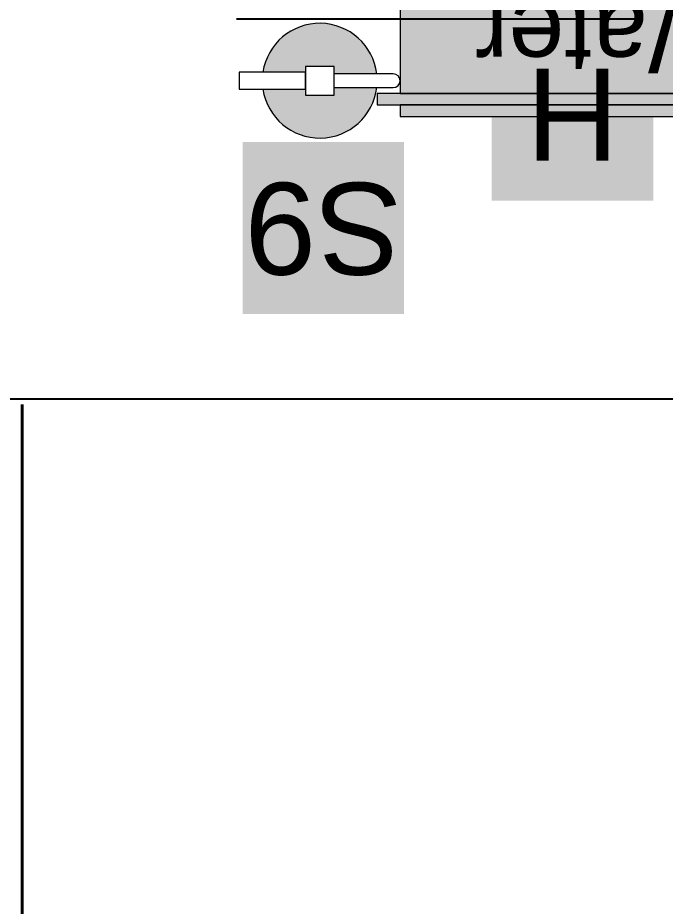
# Model space of a CAD drawing. Header units: centimetres. Extents: x 99002 to 104403, y -55119 to -48358.
# Drawn here: x 102222.8 to 102335.5, y -52790 to -52635.2 of the extents above; entities that cross this region are included whole.
import ezdxf

# ---------------------------------------------------------------- set-up
doc = ezdxf.new("R2010")
doc.units = ezdxf.units.CM
doc.header["$LTSCALE"] = 50
doc.header["$MEASUREMENT"] = 0
doc.linetypes.add('DASHED2', pattern=[9.524999999999999, 6.35, -3.175])
doc.layers.get('0').update_dxf_attribs({"color": 8})
for name, color, linetype, lineweight in [('ARCHITECTE', 252, 'Continuous', 13), ('ISOLATION', 252, 'Continuous', 0), ('KASETAT_Pen_No__22', 8, 'Continuous', 50), ('MACONNERIE COUPE', 7, 'Continuous', 30)]:
    doc.layers.add(name, color=color, linetype=linetype, lineweight=lineweight)
doc.layers.add('COTE 50ème', color=1, linetype='Continuous')
doc.layers.add('TEXTE', color=7, linetype='Continuous')
doc.layers.add('HORS GEL COTE', color=7, linetype='Continuous', lineweight=13, true_color=0x00661a)
doc.layers.add('KASETAT_Pen_No__176', color=7, linetype='Continuous', lineweight=15, true_color=0x93a0c6)
doc.layers.add('HYPALON', color=7, linetype='Continuous', true_color=0xffaa00)
doc.styles.add('RS_TEXT_1.50', font='arial.ttf', dxfattribs={"height": 12.5})
doc.styles.add('RS_TXT_50', font='arial.ttf', dxfattribs={"height": 12.5})
doc.dimstyles.new('RS_50CM_LINEAIRE', dxfattribs={"dimscale": 5, "dimtxt": 12.5, "dimasz": 1.5, "dimexe": 1, "dimexo": 2.5, "dimgap": 1, "dimtad": 1, "dimdec": 1, "dimrnd": 0.5, "dimdsep": 46, "dimtxsty": 'RS_TXT_50', "dimblk1": 'ARCHTICK', "dimblk2": 'ARCHTICK', "dimsah": 1, "dimcen": 2.5, "dimdle": 1, "dimclrt": 4, "dimadec": 0, "dimazin": 2, "dimtfac": 1, "dimtdec": 1, "dimtix": 1, "dimtmove": 2, "dimatfit": 3, "dimfxl": 1, "dimtolj": 1, "dimtzin": 0, "dimarcsym": 0})

# ---------------------------------------------------------------- blocks, each defined once
blk = doc.blocks.new('A$C63baa0da')
at = {"layer": 'ARCHITECTE', "linetype": 'Continuous', "lineweight": 0, "true_color": 0xed1f24}
for points in [[(-65.87835279954015, -30.09711575884285), (-66.87835279954015, -30.09711575884285), (-66.87835279954015, 18.99996635723073), (-65.87835279954015, 18.99996635723073)], [(-65.87835279954015, -30.09711575884285), (-66.87835279954015, -30.09711575884285), (-66.87835279954015, 18.99996635723073), (-65.87835279954015, 18.99996635723073)], [(-59.87835279954015, -30.09711575884285), (-58.87835279954015, -30.09711575884285), (-58.87835279954015, 18.99996635723073), (-59.87835279954015, 18.99996635723073)], [(-59.87835279954015, -30.09711575884285), (-58.87835279954015, -30.09711575884285), (-58.87835279954015, 18.99996635723073), (-59.87835279954015, 18.99996635723073)]]:
    blk.add_hatch(color=240, dxfattribs=at).paths.add_polyline_path(points)
h = blk.add_hatch(color=240, dxfattribs=at)
edge = h.paths.add_edge_path()
edge.add_ellipse((-62.87835279954015, -30.09711575884285), major_axis=(-2.828427124746253, -2.828427124746253), ratio=0.9999999999999554, start_angle=-45.00000000000131, end_angle=134.9999999999987, ccw=False)
edge.add_ellipse((-62.87835279954015, -30.09711575884285), major_axis=(-2.828427124746253, -2.828427124746253), ratio=0.9999999999999554, start_angle=134.9999999999987, end_angle=314.99999999999875, ccw=False)
edge = h.paths.add_edge_path(flags=0)
edge.add_ellipse((-62.87835279954015, -30.09711575884285), major_axis=(-2.121320343559689, -2.121320343559689), ratio=0.9999999999999566, start_angle=134.9999999999987, end_angle=314.9999999999987)
edge.add_ellipse((-62.87835279954015, -30.09711575884285), major_axis=(-2.121320343559689, -2.121320343559689), ratio=0.9999999999999566, start_angle=314.9999999999988, end_angle=494.9999999999987)
h = blk.add_hatch(color=240, dxfattribs=at)
edge = h.paths.add_edge_path()
edge.add_ellipse((-62.87835279954015, -30.09711575884285), major_axis=(-2.828427124746253, -2.828427124746253), ratio=0.9999999999999554, start_angle=-45.00000000000131, end_angle=134.9999999999987, ccw=False)
edge.add_ellipse((-62.87835279954015, -30.09711575884285), major_axis=(-2.828427124746253, -2.828427124746253), ratio=0.9999999999999554, start_angle=134.9999999999987, end_angle=314.99999999999875, ccw=False)
edge = h.paths.add_edge_path(flags=0)
edge.add_ellipse((-62.87835279954015, -30.09711575884285), major_axis=(-2.121320343559689, -2.121320343559689), ratio=0.9999999999999566, start_angle=134.9999999999987, end_angle=314.9999999999987)
edge.add_ellipse((-62.87835279954015, -30.09711575884285), major_axis=(-2.121320343559689, -2.121320343559689), ratio=0.9999999999999566, start_angle=314.9999999999988, end_angle=494.9999999999987)
at = {"layer": 'KASETAT_Pen_No__176', "linetype": 'Continuous', "lineweight": 0, "true_color": 0x139b48}
for points in [[(0, 4), (-70, 4), (-70, 2), (-74, 2), (-74, 0), (-70, 0), (-70, -21), (0, -21), (0, 0), (4, 0), (4, 2), (0, 2)], [(-55.73699223616859, -30.09711575884285), (-56.73699223616859, -30.09711575884285), (-56.73699223616859, -21), (-55.73699223616859, -21)], [(-49.73699223616859, -30.09711575884285), (-48.73699223616859, -30.09711575884285), (-48.73699223616859, -21), (-49.73699223616859, -21)]]:
    blk.add_hatch(color=114, dxfattribs=at).paths.add_polyline_path(points)
h = blk.add_hatch(color=114, dxfattribs=at)
edge = h.paths.add_edge_path()
edge.add_ellipse((-52.73699223616859, -30.09711575884285), major_axis=(-2.828427124746253, -2.828427124746253), ratio=0.9999999999999554, start_angle=-45.00000000000131, end_angle=134.9999999999987, ccw=False)
edge.add_ellipse((-52.73699223616859, -30.09711575884285), major_axis=(-2.828427124746253, -2.828427124746253), ratio=0.9999999999999554, start_angle=134.9999999999987, end_angle=314.99999999999875, ccw=False)
edge = h.paths.add_edge_path(flags=0)
edge.add_ellipse((-52.73699223616859, -30.09711575884285), major_axis=(-2.121320343559689, -2.121320343559689), ratio=0.9999999999999566, start_angle=134.9999999999987, end_angle=314.9999999999987)
edge.add_ellipse((-52.73699223616859, -30.09711575884285), major_axis=(-2.121320343559689, -2.121320343559689), ratio=0.9999999999999566, start_angle=314.9999999999988, end_angle=494.9999999999987)
at = {"layer": 'KASETAT_Pen_No__22', "color": 32, "linetype": 'Continuous', "lineweight": 0, "true_color": 0xcd6928}
for p, q in [((0, 4), (-70, 4)), ((-70, 4), (-70, 2)), ((0, 2), (0, 4)), ((4, 2), (-74, 2)), ((-74, 2), (-74, 0)), ((-70, 2), (0, 2)), ((4, 0), (4, 2)), ((-74, 0), (4, 0)), ((0, 0), (-70, 0)), ((-70, 0), (-70, -21)), ((0, -21), (0, 0)), ((-70, -21), (0, -21))]:
    blk.add_line(p, q, dxfattribs=at)
at = {"layer": 'MACONNERIE COUPE'}
for points in [[(-65.87835279954015, -30.09711575884285), (-66.87835279954015, -30.09711575884285), (-66.87835279954015, 18.99996635723073), (-65.87835279954015, 18.99996635723073)], [(-65.87835279954015, -30.09711575884285), (-66.87835279954015, -30.09711575884285), (-66.87835279954015, 18.99996635723073), (-65.87835279954015, 18.99996635723073)], [(-59.87835279954015, -30.09711575884285), (-58.87835279954015, -30.09711575884285), (-58.87835279954015, 18.99996635723073), (-59.87835279954015, 18.99996635723073)], [(-59.87835279954015, -30.09711575884285), (-58.87835279954015, -30.09711575884285), (-58.87835279954015, 18.99996635723073), (-59.87835279954015, 18.99996635723073)], [(-55.73699223616859, -30.09711575884285), (-56.73699223616859, -30.09711575884285), (-56.73699223616859, -21), (-55.73699223616859, -21)], [(-55.73699223616859, -30.09711575884285), (-56.73699223616859, -30.09711575884285), (-56.73699223616859, -21), (-55.73699223616859, -21)], [(-49.73699223616859, -30.09711575884285), (-48.73699223616859, -30.09711575884285), (-48.73699223616859, -21), (-49.73699223616859, -21)], [(-49.73699223616859, -30.09711575884285), (-48.73699223616859, -30.09711575884285), (-48.73699223616859, -21), (-49.73699223616859, -21)], [(-42, -63), (-2, -63), (-2, -23), (-42, -23)], [(-39.5, -60.5), (-4.5, -60.5), (-4.5, -25.5), (-39.5, -25.5)]]:
    blk.add_lwpolyline(points, close=True, dxfattribs=at)
at = {"layer": 'MACONNERIE COUPE', "extrusion": (0, 0, -1)}
for centre, start_param, end_param in [((-62.87835279954015, -30.09711575884285), 0.7853981633974705, 3.926990816987264), ((-62.87835279954015, -30.09711575884285), 0.7853981633974705, 3.926990816987264), ((-52.73699223616859, -30.09711575884285), 0.7853981633974705, 3.926990816987264), ((-52.73699223616859, -30.09711575884285), 0.7853981633974705, 3.926990816987264), ((-62.87835279954015, -30.09711575884285), 3.926990816987264, 7.068583470577057), ((-62.87835279954015, -30.09711575884285), 3.926990816987264, 7.068583470577057), ((-52.73699223616859, -30.09711575884285), 3.926990816987264, 7.068583470577057), ((-52.73699223616859, -30.09711575884285), 3.926990816987264, 7.068583470577057)]:
    blk.add_ellipse(centre, major_axis=(-2.828427124746253, -2.828427124746253), ratio=0.9999999999999554, start_param=start_param, end_param=end_param, dxfattribs=at)
at = {"layer": 'MACONNERIE COUPE'}
for centre, start_param, end_param in [((-62.87835279954015, -30.09711575884285), 2.356194490192323, 5.497787143782116), ((-62.87835279954015, -30.09711575884285), 2.356194490192323, 5.497787143782116), ((-52.73699223616859, -30.09711575884285), 2.356194490192323, 5.497787143782116), ((-52.73699223616859, -30.09711575884285), 2.356194490192323, 5.497787143782116), ((-62.87835279954015, -30.09711575884285), 5.497787143782116, 8.639379797371909), ((-62.87835279954015, -30.09711575884285), 5.497787143782116, 8.639379797371909), ((-52.73699223616859, -30.09711575884285), 5.497787143782116, 8.639379797371909), ((-52.73699223616859, -30.09711575884285), 5.497787143782116, 8.639379797371909)]:
    blk.add_ellipse(centre, major_axis=(-2.121320343559689, -2.121320343559689), ratio=0.9999999999999566, start_param=start_param, end_param=end_param, dxfattribs=at)
at = {"layer": 'TEXTE', "attachment_point": 4, "style": 'RS_TEXT_1.50'}
for s, insert, char_height, width in [('Water', (-59.62249789945781, -9.842053306223534), 12.5, 4.547473508864641e-13), ('Venti\\Plation', (-37.45414668330341, -43.78018041417818), 10, 3.637978807091713e-13)]:
    blk.add_mtext(s, dxfattribs=dict(at, insert=insert, char_height=char_height, width=width))
blk = doc.blocks.new('_ArchTick')
at = {"color": 0, "linetype": 'ByBlock', "const_width": 0.15}
blk.add_lwpolyline([(-0.5, -0.5), (0.5, 0.5)], dxfattribs=at)
blk = doc.blocks.new('*D1532')
at = {"layer": 'COTE 50ème', "color": 0, "lineweight": -2, "ltscale": 0.5, "transparency": 16777216}
for p, q in [((101899.3429881023, -52671.66776029339), (101899.3429881023, -52706.55602719139)), ((102359.3430163276, -52673.06902671569), (102359.3430163276, -52706.55602719139)), ((101894.3429881023, -52701.55602719139), (102364.3430163276, -52701.55602719139))]:
    blk.add_line(p, q, dxfattribs=at)
at = {"layer": 'Defpoints', "color": 0, "ltscale": 0.5, "transparency": 16777216}
for p in [(101899.3429881023, -52659.16776029339), (102359.3430163276, -52660.56902671569), (102359.3430163276, -52701.55602719139)]:
    blk.add_point(p, dxfattribs=at)
at = {"layer": 'COTE 50ème', "color": 0, "lineweight": -2, "ltscale": 0.5, "transparency": 16777216, "xscale": 7.5, "yscale": 7.5, "zscale": 7.5, "rotation": 180}
blk.add_blockref('_ArchTick', (101899.3429881023, -52701.55602719139), dxfattribs=at)
at = {"layer": 'COTE 50ème', "color": 0, "lineweight": -2, "ltscale": 0.5, "transparency": 16777216, "xscale": 7.5, "yscale": 7.5, "zscale": 7.5}
blk.add_blockref('_ArchTick', (102359.3430163276, -52701.55602719139), dxfattribs=at)
at = {"layer": 'COTE 50ème', "color": 4, "ltscale": 0.5, "transparency": 16777216, "insert": (102129.343002215, -52690.17386484487), "char_height": 12.5, "attachment_point": 5, "style": 'RS_TXT_50'}
blk.add_mtext('\\A1;460', dxfattribs=at)

msp = doc.modelspace()

# ---------------------------------------------------------------- hatches: boundary and pattern name
at = {"layer": 'HYPALON', "linetype": 'Continuous', "lineweight": 0, "true_color": 0xed1f24}
h = msp.add_hatch(color=240, dxfattribs=at)
edge = h.paths.add_edge_path()
edge.add_ellipse((102275.3545225207, -52646.13790802622), major_axis=(7.071067811866005, 7.071067811866006), ratio=0.9999999999998976, start_angle=-38.10789742065651, end_angle=126.37307344131841, ccw=False)
edge.add_line((102285.2822614375, -52644.93790802622), (102277.8545225207, -52644.93790802622))
edge.add_line((102277.8545225207, -52644.93790802622), (102277.8545225207, -52643.63790802622))
edge.add_line((102277.8545225207, -52643.63790802622), (102272.8545225207, -52643.63790802622))
edge.add_line((102272.8545225207, -52643.63790802622), (102272.8545225207, -52644.63790802622))
edge.add_line((102272.8545225207, -52644.63790802622), (102265.4676625541, -52644.63790802622))
edge = h.paths.add_edge_path()
edge.add_line((102277.8545225207, -52648.63790802622), (102277.8545225207, -52647.33790802622))
edge.add_line((102277.8545225207, -52647.33790802622), (102285.2822614375, -52647.33790802622))
edge.add_ellipse((102275.3545225207, -52646.13790802622), major_axis=(7.071067811866006, -7.071067811866005), ratio=0.9999999999998975, start_angle=233.6269265586816, end_angle=398.1078974206565, ccw=False)
edge.add_line((102265.4676625541, -52647.63790802622), (102272.8545225207, -52647.63790802622))
edge.add_line((102272.8545225207, -52647.63790802622), (102272.8545225207, -52648.63790802622))
edge.add_line((102272.8545225207, -52648.63790802622), (102277.8545225207, -52648.63790802622))
for points in [[(102333.4660157648, -52667.04368735007), (102305.3284667615, -52667.04368735007), (102305.3284667615, -52637.07931726243), (102333.4660157648, -52637.07931726243)], [(102290.0645458703, -52686.79605117869), (102261.926996867, -52686.79605117869), (102261.926996867, -52656.83168109104), (102290.0645458703, -52656.83168109104)]]:
    msp.add_hatch(color=240, dxfattribs=at).paths.add_polyline_path(points)

# ---------------------------------------------------------------- linework, layer by layer
at = {"layer": 'HORS GEL COTE', "linetype": 'DASHED2', "lineweight": 40, "ltscale": 0.5}
msp.add_line((102223.5047308447, -49130.71253309608), (102223.5047308447, -54862.41202857062), dxfattribs=at)
at = {"layer": 'HYPALON'}
msp.add_line((102260.8638881214, -52635.36228825549), (102330.8638881214, -52635.36228825549), dxfattribs=at)
at = {"layer": 'HYPALON', "color": 240, "linetype": 'Continuous', "lineweight": 0, "true_color": 0xed1f24}
for p, q in [((102277.8545225207, -52643.63790802622), (102272.8545225207, -52643.63790802622)), ((102272.8545225207, -52643.63790802622), (102272.8545225207, -52648.63790802622)), ((102277.8545225207, -52648.63790802622), (102277.8545225207, -52643.63790802622)), ((102272.8545225207, -52644.63790802622), (102261.3545225207, -52644.63790802622)), ((102261.3545225207, -52644.63790802622), (102261.3545225207, -52647.63790802622)), ((102272.8545225207, -52647.63790802622), (102272.8545225207, -52644.63790802622)), ((102288.1545225207, -52644.93790802622), (102277.8545225207, -52644.93790802622)), ((102261.3545225207, -52647.63790802622), (102272.8545225207, -52647.63790802622)), ((102277.8545225207, -52647.33790802622), (102288.1545225207, -52647.33790802622)), ((102272.8545225207, -52648.63790802622), (102277.8545225207, -52648.63790802622))]:
    msp.add_line(p, q, dxfattribs=at)
for centre, major_axis, ratio, start_param, end_param in [((102275.3545225207, -52646.13790802622), (7.071067811866001, 7.071067811866008), 0.9999999999998976, -0.6651082810027114, 2.205626217415607), ((102288.1545225207, -52646.13790802622), (0.8485281374240153, -0.8485281374240143), 0.9999999999996283, 5.497787143781952, 8.639379797371745), ((102275.3545225207, -52646.13790802622), (7.071067811866008, -7.071067811866001), 0.9999999999998975, 4.077559089763978, 6.948293588182297)]:
    msp.add_ellipse(centre, major_axis=major_axis, ratio=ratio, start_param=start_param, end_param=end_param, dxfattribs=at)

# ---------------------------------------------------------------- block references
at = {"layer": 'ISOLATION', "ltscale": 0.5, "rotation": 180}
msp.add_blockref('A$C63baa0da', (102289.3430334467, -52648.36229142382), dxfattribs=at)

# ---------------------------------------------------------------- texts
at = {"layer": 'HYPALON', "color": 7, "char_height": 16, "width": 185.0559961771141, "attachment_point": 5, "rotation": 179.9999999997994, "style": 'RS_TEXT_1.50'}
for s, insert in [('H', (102319.3972412632, -52652.06150230625)), ('S9', (102275.9957713687, -52671.81386613486))]:
    msp.add_mtext(s, dxfattribs=dict(at, insert=insert))

# ---------------------------------------------------------------- dimensions: what is measured, and where the dimension line sits
at = {"layer": 'COTE 50ème', "ltscale": 0.5}
dim = msp.add_linear_dim(base=(102359.3430163276, -52701.55602719139), p1=(101899.3429881023, -52659.16776029339), p2=(102359.3430163276, -52660.56902671569), dimstyle='RS_50CM_LINEAIRE', dxfattribs=at)
dim.commit()
dim.dimension.update_dxf_attribs({"geometry": '*D1532', "text_midpoint": (102129.343002215, -52690.17386484487)})

doc.saveas('drawing.dxf')
